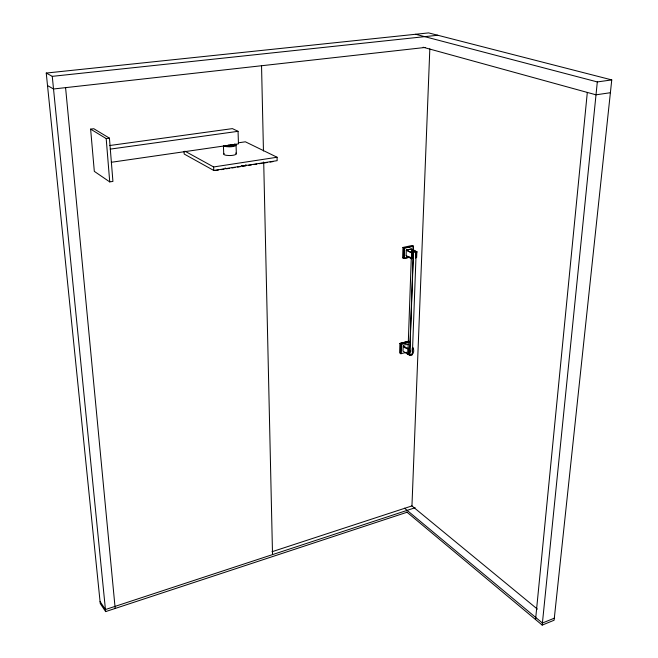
<?xml version="1.0" encoding="UTF-8"?>
<svg xmlns="http://www.w3.org/2000/svg" width="658" height="658" viewBox="0 0 658 658"><rect width="100%" height="100%" fill="white"/><g stroke="black" fill="none" stroke-linecap="round" stroke-linejoin="round"><path stroke-width="0.99" d="M408.889 342.094L401.084 344.175L400.895 353.741L401.281 344.2L399.916 343.435L408.791 341.222L399.916 343.435L399.62 352.885L400.895 353.741L406.636 352.277M407.944 353.247L407.878 354.185L409.712 355.386L412.286 354.728M408.092 348.115L411.258 258.561M411.456 251.989C410.123 251.397 415.058 248.814 414.326 251.389M408.157 354.456C406.521 343.509 412.813 351.66 408.256 354.539L402.967 351.101L403.239 345.787L408.445 349.118L408.157 354.456L409.251 354.177M415.733 252.121L416.859 251.882L415.733 252.121L415.626 257.829L416.654 257.5L416.859 251.882L411.406 249.061L406.323 250.056L406.109 255.707L411.628 258.676L411.834 252.812L406.29 250.114L411.727 252.952L412.854 252.721L411.727 252.952L411.628 258.676L412.656 258.339L412.854 252.721L411.217 251.817M409.218 354.251L409.432 348.97L407.861 347.95M409.621 355.304L413.314 251.998L416.193 251.397L412.352 354.662L409.712 355.386L413.487 252.014C408.889 249.242 414.614 253.766 416.193 251.397M414.153 251.372L414.269 250.361M412.245 351.759C411.546 342.662 415.988 352.449 412.114 353.56M415.626 257.829L415.84 251.981M429.822 48.832L411.949 505.92L272.001 551.741M535.563 619.565L587.314 92.424M542.2 625.1L597.316 81.929L611.759 79.914L554.085 620.239L542.2 625.1L406.776 512.014M409.342 348.888C405.896 349.349 398.222 344.315 407.976 344.603M411.489 251.052L414.359 250.451M409.909 257.22L403.954 258.471L402.622 257.714L402.984 247.433L412.04 245.508L413.38 246.248L404.366 248.156L402.943 247.507L404.292 247.976L413.257 246.133L413.232 250.32L413.257 246.133M234.528 144.036A6.136 1.579 -1.1 0 1 236.058 145.171L236.345 153.865L235.276 154.696A6.457 1.703 -1.2 0 1 229.568 155.551L226.467 155.337A6.119 1.612 -1.2 0 1 223.736 153.914L223.44 146.183M412.311 348.14L413.199 347.918M412.994 353.33L412.179 353.494M406.29 250.114L411.308 248.963L416.827 251.94M412.656 258.339L412.755 252.623M236.058 145.171L234.988 145.986A6.473 1.661 -1.1 0 1 229.255 146.816L226.146 146.611A6.144 1.579 -1.1 0 1 223.49 145.632M223.736 153.914L224.074 153.487M554.307 618.183L542.406 623.027L404.481 508.165M611.759 79.914L428.621 32.9L46.241 73.054L100.271 603.583L105.65 611.595L407.253 512.179M415.149 507.729L105.444 609.547L100.065 601.552M408.963 342.275L401.281 344.2L399.916 343.435M410 257.13L404.037 258.38L402.745 257.829M184.051 151.496L184.182 154.03L213.792 170.471L277.141 160.675L277.084 157.246L245.376 141.799L238.336 142.819M215.388 170.512L218.333 170.052M220.973 169.641L223.901 169.188M229.445 168.333L226.533 168.785L225.11 168.012M232.06 167.93L234.964 167.477M237.571 167.074L240.458 166.63M248.502 165.38L251.356 164.944M253.93 164.541L256.776 164.105M259.326 163.71L262.164 163.266M267.526 162.436L264.705 162.88L263.225 162.131M270.051 162.049L272.864 161.613M109.73 181.896L112.921 181.411L109.434 138.147L93.798 128.721L90.623 129.132L94.316 171.36L109.73 181.896L106.193 138.583L90.623 129.132M184.906 151.151L213.644 166.959L277.084 157.246M610.394 92.712L596.008 94.818L423.143 47.244M111.325 162.279L238.459 143.88L238.056 131.32L232.397 128.623L109.499 145.55M110.231 149.119L238.056 131.32M106.193 138.583L109.434 138.147M425.076 47.466L53.528 88.986L47.516 85.556M46.241 73.054L52.262 76.344L437.776 35.252M228.079 145.122L229.305 145.163A4.919 1.258 -1.1 0 0 233.656 144.53M411.702 258.594L406.208 255.806M415.601 34.265L597.316 81.929M241.601 165.471L243.049 166.227L245.919 165.783L245.886 164.525M411.842 505.837L537.372 609.111M52.262 76.344L105.65 611.595M65.578 87.646L115.175 608.453M213.644 166.959L213.792 170.471M261.539 65.742L263.455 150.986M263.71 162.287L272.527 554.62M234.042 144.571A4.59 1.176 -1.1 0 1 234.511 145.171L233.697 145.78A4.919 1.267 -1.1 0 1 229.346 146.413L227.01 146.257A4.59 1.176 -1.1 0 1 225.406 145.821M231.147 144.678A3.175 0.814 -1.1 0 1 230.358 144.76M235.72 153.051A6.119 1.612 -1.2 0 1 236.345 153.865M404.16 248.14L403.954 258.471L404.16 248.14"/></g></svg>
